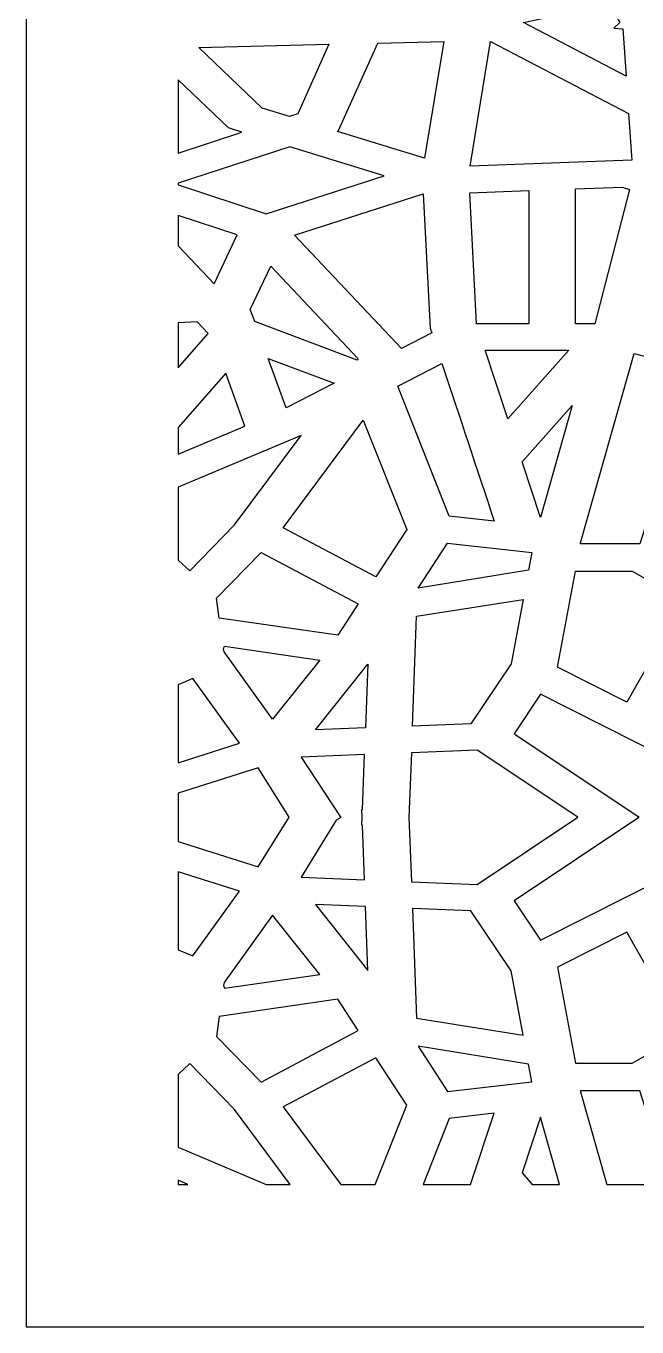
# Model space of a CAD drawing. Header units: millimetres. Extents: x -522 to 478, y -474 to 526.
# Drawn here: x -522.3 to -308, y -474.4 to -18.3 of the extents above; entities that cross this region are included whole.
import ezdxf

# ---------------------------------------------------------------- set-up
doc = ezdxf.new("R2010")
doc.units = ezdxf.units.MM
doc.layers.add('Plan 1', color=7, linetype='Continuous')

msp = doc.modelspace()

# ---------------------------------------------------------------- linework, layer by layer
at = {"layer": 'Plan 1', "color": 17}
for points, knots in [([(-522.27, 525.64), (-522.27, 525.64), (-107.1, 525.64), (-107.1, 525.64), (-107.1, 525.64), (-107.1, 525.64), (-22.27, 525.64), (-22.27, 525.64), (-22.27, 525.64), (-22.27, 525.64), (477.73, 525.64), (477.73, 525.64), (477.73, 525.64), (477.73, 525.64), (477.73, -474.36), (477.73, -474.36), (477.73, -474.36), (477.73, -474.36), (-22.27, -474.36), (-22.27, -474.36), (-22.27, -474.36), (-22.27, -474.36), (-107.1, -474.36), (-107.1, -474.36), (-107.1, -474.36), (-107.1, -474.36), (-522.27, -474.36), (-522.27, -474.36), (-522.27, -474.36), (-522.27, -474.36), (-522.27, 525.64), (-522.27, 525.64)], [0, 0, 0, 0, 0.111111, 0.111111, 0.111111, 0.111111, 0.222222, 0.222222, 0.222222, 0.222222, 0.333333, 0.333333, 0.333333, 0.333333, 0.444444, 0.444444, 0.444444, 0.444444, 0.555556, 0.555556, 0.555556, 0.555556, 0.666667, 0.666667, 0.666667, 0.666667, 0.777778, 0.777778, 0.777778, 0.777778, 1, 1, 1, 1]), ([(-312.98, -19.37), (-312.98, -19.37), (-316.14, -19.15), (-316.14, -19.15), (-316.14, -19.15), (-316.14, -19.15), (-314.09, -17.06), (-314.09, -17.06), (-314.09, -17.06), (-314.09, -17.06), (-317.92, -10.77), (-317.92, -10.77), (-317.92, -10.77), (-317.92, -10.77), (-347.88, -17.08), (-347.88, -17.08), (-347.88, -17.08), (-347.88, -17.08), (-311.85, -35.9), (-311.85, -35.9), (-311.85, -35.9), (-311.85, -35.9), (-312.98, -19.37), (-312.98, -19.37)], [0, 0, 0, 0, 0.142857, 0.142857, 0.142857, 0.142857, 0.285714, 0.285714, 0.285714, 0.285714, 0.428571, 0.428571, 0.428571, 0.428571, 0.571429, 0.571429, 0.571429, 0.571429, 0.714286, 0.714286, 0.714286, 0.714286, 1, 1, 1, 1]), ([(-429.9, -50.09), (-429.9, -50.09), (-426.94, -49.12), (-426.94, -49.12), (-426.94, -49.12), (-426.94, -49.12), (-416.03, -24.73), (-416.03, -24.73), (-416.03, -24.73), (-416.03, -24.73), (-461.67, -25.82), (-461.67, -25.82), (-461.67, -25.82), (-461.67, -25.82), (-439.5, -47.13), (-439.5, -47.13), (-439.5, -47.13), (-439.5, -47.13), (-429.9, -50.09), (-429.9, -50.09)], [0, 0, 0, 0, 0.166667, 0.166667, 0.166667, 0.166667, 0.333333, 0.333333, 0.333333, 0.333333, 0.5, 0.5, 0.5, 0.5, 0.666667, 0.666667, 0.666667, 0.666667, 1, 1, 1, 1]), ([(-398.94, -24.32), (-398.94, -24.32), (-412.76, -55.22), (-412.76, -55.22), (-412.76, -55.22), (-412.76, -55.22), (-412.99, -55.29), (-412.99, -55.29), (-412.99, -55.29), (-412.99, -55.29), (-382.52, -64.67), (-382.52, -64.67), (-382.52, -64.67), (-382.52, -64.67), (-375.8, -23.77), (-375.8, -23.77), (-375.8, -23.77), (-375.8, -23.77), (-398.94, -24.32), (-398.94, -24.32)], [0, 0, 0, 0, 0.166667, 0.166667, 0.166667, 0.166667, 0.333333, 0.333333, 0.333333, 0.333333, 0.5, 0.5, 0.5, 0.5, 0.666667, 0.666667, 0.666667, 0.666667, 1, 1, 1, 1]), ([(-366.53, -67.47), (-366.53, -67.47), (-309.84, -65.35), (-309.84, -65.35), (-309.84, -65.35), (-309.84, -65.35), (-310.95, -49.01), (-310.95, -49.01), (-310.95, -49.01), (-310.95, -49.01), (-359.34, -23.74), (-359.34, -23.74), (-359.34, -23.74), (-359.34, -23.74), (-366.53, -67.47), (-366.53, -67.47)], [0, 0, 0, 0, 0.2, 0.2, 0.2, 0.2, 0.4, 0.4, 0.4, 0.4, 0.6, 0.6, 0.6, 0.6, 1, 1, 1, 1]), ([(-468.89, -62.88), (-468.89, -62.88), (-468.89, -37.17), (-468.89, -37.17), (-468.89, -37.17), (-468.89, -37.17), (-451.29, -54.09), (-451.29, -54.09), (-451.29, -54.09), (-451.29, -54.09), (-446.55, -55.55), (-446.55, -55.55), (-446.55, -55.55), (-446.55, -55.55), (-468.89, -62.88), (-468.89, -62.88)], [0, 0, 0, 0, 0.2, 0.2, 0.2, 0.2, 0.4, 0.4, 0.4, 0.4, 0.6, 0.6, 0.6, 0.6, 1, 1, 1, 1]), ([(-468.89, -73.97), (-468.89, -73.97), (-468.89, -73.47), (-468.89, -73.47), (-468.89, -73.47), (-468.89, -73.47), (-429.71, -60.73), (-429.71, -60.73), (-429.71, -60.73), (-429.71, -60.73), (-396.65, -70.91), (-396.65, -70.91), (-396.65, -70.91), (-396.65, -70.91), (-438.04, -84.13), (-438.04, -84.13), (-438.04, -84.13), (-438.04, -84.13), (-468.89, -73.97), (-468.89, -73.97)], [0, 0, 0, 0, 0.166667, 0.166667, 0.166667, 0.166667, 0.333333, 0.333333, 0.333333, 0.333333, 0.5, 0.5, 0.5, 0.5, 0.666667, 0.666667, 0.666667, 0.666667, 1, 1, 1, 1]), ([(-382.96, -77.21), (-382.96, -77.21), (-428.17, -91.66), (-428.17, -91.66), (-428.17, -91.66), (-428.17, -91.66), (-390.66, -131.4), (-390.66, -131.4), (-390.66, -131.4), (-390.66, -131.4), (-380.01, -125.91), (-380.01, -125.91), (-380.01, -125.91), (-380.01, -125.91), (-380.57, -124.21), (-380.57, -124.21), (-380.57, -124.21), (-380.57, -124.21), (-382.96, -77.21), (-382.96, -77.21)], [0, 0, 0, 0, 0.166667, 0.166667, 0.166667, 0.166667, 0.333333, 0.333333, 0.333333, 0.333333, 0.5, 0.5, 0.5, 0.5, 0.666667, 0.666667, 0.666667, 0.666667, 1, 1, 1, 1]), ([(-345.92, -122.69), (-345.92, -122.69), (-345.92, -76.03), (-345.92, -76.03), (-345.92, -76.03), (-345.92, -76.03), (-366.59, -76.8), (-366.59, -76.8), (-366.59, -76.8), (-366.59, -76.8), (-364.26, -122.69), (-364.26, -122.69), (-364.26, -122.69), (-364.26, -122.69), (-345.92, -122.69), (-345.92, -122.69)], [0, 0, 0, 0, 0.2, 0.2, 0.2, 0.2, 0.4, 0.4, 0.4, 0.4, 0.6, 0.6, 0.6, 0.6, 1, 1, 1, 1]), ([(-310.61, -75.61), (-310.61, -75.61), (-313.19, -74.8), (-313.19, -74.8), (-313.19, -74.8), (-313.19, -74.8), (-329.54, -75.41), (-329.54, -75.41), (-329.54, -75.41), (-329.54, -75.41), (-329.54, -122.69), (-329.54, -122.69), (-329.54, -122.69), (-329.54, -122.69), (-322.77, -122.69), (-322.77, -122.69), (-322.77, -122.69), (-322.77, -122.69), (-310.61, -75.61), (-310.61, -75.61)], [0, 0, 0, 0, 0.166667, 0.166667, 0.166667, 0.166667, 0.333333, 0.333333, 0.333333, 0.333333, 0.5, 0.5, 0.5, 0.5, 0.666667, 0.666667, 0.666667, 0.666667, 1, 1, 1, 1]), ([(-468.89, -95.4), (-468.89, -95.4), (-468.89, -84.73), (-468.89, -84.73), (-468.89, -84.73), (-468.89, -84.73), (-448.22, -91.54), (-448.22, -91.54), (-448.22, -91.54), (-448.22, -91.54), (-456.33, -108.66), (-456.33, -108.66), (-456.33, -108.66), (-456.33, -108.66), (-468.89, -95.4), (-468.89, -95.4)], [0, 0, 0, 0, 0.2, 0.2, 0.2, 0.2, 0.4, 0.4, 0.4, 0.4, 0.6, 0.6, 0.6, 0.6, 1, 1, 1, 1]), ([(-443.63, -117.66), (-443.63, -117.66), (-442.07, -121.95), (-442.07, -121.95), (-442.07, -121.95), (-442.07, -121.95), (-406.11, -135.45), (-406.11, -135.45), (-406.11, -135.45), (-406.11, -135.45), (-405.76, -134.98), (-405.76, -134.98), (-405.76, -134.98), (-405.76, -134.98), (-436.46, -102.53), (-436.46, -102.53), (-436.46, -102.53), (-436.46, -102.53), (-443.63, -117.66), (-443.63, -117.66)], [0, 0, 0, 0, 0.166667, 0.166667, 0.166667, 0.166667, 0.333333, 0.333333, 0.333333, 0.333333, 0.5, 0.5, 0.5, 0.5, 0.666667, 0.666667, 0.666667, 0.666667, 1, 1, 1, 1]), ([(-468.89, -138.1), (-468.89, -138.1), (-468.89, -122.37), (-468.89, -122.37), (-468.89, -122.37), (-468.89, -122.37), (-462.21, -122.08), (-462.21, -122.08), (-462.21, -122.08), (-462.21, -122.08), (-458.43, -126.07), (-458.43, -126.07), (-458.43, -126.07), (-458.43, -126.07), (-468.89, -138.1), (-468.89, -138.1)], [0, 0, 0, 0, 0.2, 0.2, 0.2, 0.2, 0.4, 0.4, 0.4, 0.4, 0.6, 0.6, 0.6, 0.6, 1, 1, 1, 1]), ([(-353.32, -156.04), (-353.32, -156.04), (-331.9, -131.99), (-331.9, -131.99), (-331.9, -131.99), (-331.9, -131.99), (-361.31, -131.99), (-361.31, -131.99), (-361.31, -131.99), (-361.31, -131.99), (-353.32, -156.04), (-353.32, -156.04)], [0, 0, 0, 0, 0.25, 0.25, 0.25, 0.25, 0.5, 0.5, 0.5, 0.5, 1, 1, 1, 1]), ([(-437.38, -134.87), (-437.38, -134.87), (-431.08, -152.21), (-431.08, -152.21), (-431.08, -152.21), (-431.08, -152.21), (-414.25, -143.55), (-414.25, -143.55), (-414.25, -143.55), (-414.25, -143.55), (-437.38, -134.87), (-437.38, -134.87)], [0, 0, 0, 0, 0.25, 0.25, 0.25, 0.25, 0.5, 0.5, 0.5, 0.5, 1, 1, 1, 1]), ([(-391.91, -144.6), (-391.91, -144.6), (-373.83, -190.14), (-373.83, -190.14), (-373.83, -190.14), (-373.83, -190.14), (-358.07, -191.93), (-358.07, -191.93), (-358.07, -191.93), (-364.26, -173.3), (-370.17, -155.52), (-376.44, -136.64), (-376.44, -136.64), (-376.44, -136.64), (-391.91, -144.6), (-391.91, -144.6)], [0, 0, 0, 0, 0.2, 0.2, 0.2, 0.2, 0.4, 0.4, 0.4, 0.4, 0.6, 0.6, 0.6, 0.6, 1, 1, 1, 1]), ([(-327.84, -199.81), (-327.84, -199.81), (-307.02, -199.81), (-307.02, -199.81), (-307.02, -199.81), (-307.02, -199.81), (-287.46, -138.89), (-287.46, -138.89), (-287.46, -138.89), (-287.46, -138.89), (-309.01, -133.08), (-309.01, -133.08), (-309.01, -133.08), (-309.01, -133.08), (-327.78, -199.5), (-327.78, -199.5), (-327.78, -199.5), (-327.78, -199.5), (-327.84, -199.81), (-327.84, -199.81)], [0, 0, 0, 0, 0.166667, 0.166667, 0.166667, 0.166667, 0.333333, 0.333333, 0.333333, 0.333333, 0.5, 0.5, 0.5, 0.5, 0.666667, 0.666667, 0.666667, 0.666667, 1, 1, 1, 1]), ([(-468.89, -168.44), (-468.89, -168.44), (-468.89, -159.12), (-468.89, -159.12), (-468.89, -159.12), (-468.89, -159.12), (-452.25, -139.98), (-452.25, -139.98), (-452.25, -139.98), (-452.25, -139.98), (-445.5, -158.58), (-445.5, -158.58), (-445.5, -158.58), (-445.5, -158.58), (-468.89, -168.44), (-468.89, -168.44)], [0, 0, 0, 0, 0.2, 0.2, 0.2, 0.2, 0.4, 0.4, 0.4, 0.4, 0.6, 0.6, 0.6, 0.6, 1, 1, 1, 1]), ([(-330.76, -151.33), (-330.76, -151.33), (-348.34, -171.05), (-348.34, -171.05), (-348.34, -171.05), (-348.34, -171.05), (-341.85, -190.57), (-341.85, -190.57), (-341.85, -190.57), (-341.85, -190.57), (-330.76, -151.33), (-330.76, -151.33)], [0, 0, 0, 0, 0.25, 0.25, 0.25, 0.25, 0.5, 0.5, 0.5, 0.5, 1, 1, 1, 1]), ([(-432.08, -194.22), (-432.08, -194.22), (-399.6, -211.42), (-399.6, -211.42), (-399.6, -211.42), (-399.6, -211.42), (-388.79, -194.77), (-388.79, -194.77), (-388.79, -194.77), (-388.79, -194.77), (-403.99, -156.48), (-403.99, -156.48), (-403.99, -156.48), (-403.99, -156.48), (-432.08, -194.22), (-432.08, -194.22)], [0, 0, 0, 0, 0.2, 0.2, 0.2, 0.2, 0.4, 0.4, 0.4, 0.4, 0.6, 0.6, 0.6, 0.6, 1, 1, 1, 1]), ([(-468.89, -205.53), (-468.89, -205.53), (-468.89, -180.03), (-468.89, -180.03), (-468.89, -180.03), (-468.89, -180.03), (-425.77, -161.86), (-425.77, -161.86), (-425.77, -161.86), (-425.77, -161.86), (-449.12, -193.21), (-449.12, -193.21), (-449.12, -193.21), (-449.12, -193.21), (-464.86, -209.31), (-464.86, -209.31), (-464.86, -209.31), (-464.86, -209.31), (-468.89, -205.53), (-468.89, -205.53)], [0, 0, 0, 0, 0.166667, 0.166667, 0.166667, 0.166667, 0.333333, 0.333333, 0.333333, 0.333333, 0.5, 0.5, 0.5, 0.5, 0.666667, 0.666667, 0.666667, 0.666667, 1, 1, 1, 1]), ([(-384.75, -215.44), (-384.75, -215.44), (-346.04, -209.1), (-346.04, -209.1), (-346.04, -209.1), (-346.04, -209.1), (-344.89, -202.92), (-344.89, -202.92), (-344.89, -202.92), (-344.89, -202.92), (-374.44, -199.56), (-374.44, -199.56), (-374.44, -199.56), (-374.44, -199.56), (-384.75, -215.44), (-384.75, -215.44)], [0, 0, 0, 0, 0.2, 0.2, 0.2, 0.2, 0.4, 0.4, 0.4, 0.4, 0.6, 0.6, 0.6, 0.6, 1, 1, 1, 1]), ([(-455.46, -218.86), (-455.46, -218.86), (-454.49, -225.85), (-454.49, -225.85), (-454.49, -225.85), (-454.49, -225.85), (-412.9, -231.89), (-412.9, -231.89), (-412.9, -231.89), (-412.9, -231.89), (-405.76, -220.89), (-405.76, -220.89), (-405.76, -220.89), (-405.76, -220.89), (-439.81, -202.86), (-439.81, -202.86), (-439.81, -202.86), (-439.81, -202.86), (-455.46, -218.86), (-455.46, -218.86)], [0, 0, 0, 0, 0.166667, 0.166667, 0.166667, 0.166667, 0.333333, 0.333333, 0.333333, 0.333333, 0.5, 0.5, 0.5, 0.5, 0.666667, 0.666667, 0.666667, 0.666667, 1, 1, 1, 1]), ([(-309.7, -209.47), (-309.7, -209.47), (-329.64, -209.47), (-329.64, -209.47), (-329.64, -209.47), (-329.64, -209.47), (-335.91, -243.13), (-335.91, -243.13), (-335.91, -243.13), (-335.91, -243.13), (-311.58, -255.4), (-311.58, -255.4), (-311.58, -255.4), (-311.58, -255.4), (-291.4, -219.86), (-291.4, -219.86), (-291.4, -219.86), (-291.4, -219.86), (-309.7, -209.47), (-309.7, -209.47)], [0, 0, 0, 0, 0.166667, 0.166667, 0.166667, 0.166667, 0.333333, 0.333333, 0.333333, 0.333333, 0.5, 0.5, 0.5, 0.5, 0.666667, 0.666667, 0.666667, 0.666667, 1, 1, 1, 1]), ([(-347.95, -219.31), (-347.95, -219.31), (-385.33, -225.22), (-385.33, -225.22), (-385.33, -225.22), (-385.33, -225.22), (-386.79, -263.72), (-386.79, -263.72), (-386.79, -263.72), (-386.79, -263.72), (-366.32, -262.89), (-366.32, -262.89), (-366.32, -262.89), (-366.32, -262.89), (-352.15, -241.86), (-352.15, -241.86), (-352.15, -241.86), (-352.15, -241.86), (-347.95, -219.31), (-347.95, -219.31)], [0, 0, 0, 0, 0.166667, 0.166667, 0.166667, 0.166667, 0.333333, 0.333333, 0.333333, 0.333333, 0.5, 0.5, 0.5, 0.5, 0.666667, 0.666667, 0.666667, 0.666667, 1, 1, 1, 1]), ([(-452.99, -236.67), (-452.99, -236.67), (-452.84, -237.71), (-452.84, -237.71), (-452.84, -237.71), (-452.84, -237.71), (-435.79, -261.35), (-435.79, -261.35), (-435.79, -261.35), (-435.79, -261.35), (-419.22, -240.58), (-419.22, -240.58), (-419.22, -240.58), (-419.22, -240.58), (-452.67, -235.72), (-452.67, -235.72), (-452.67, -235.72), (-452.67, -235.72), (-452.99, -236.67), (-452.99, -236.67)], [0, 0, 0, 0, 0.166667, 0.166667, 0.166667, 0.166667, 0.333333, 0.333333, 0.333333, 0.333333, 0.5, 0.5, 0.5, 0.5, 0.666667, 0.666667, 0.666667, 0.666667, 1, 1, 1, 1]), ([(-403.2, -264.38), (-403.2, -264.38), (-402.35, -241.98), (-402.35, -241.98), (-402.35, -241.98), (-402.35, -241.98), (-420.79, -265.1), (-420.79, -265.1), (-420.79, -265.1), (-420.79, -265.1), (-403.2, -264.38), (-403.2, -264.38)], [0, 0, 0, 0, 0.25, 0.25, 0.25, 0.25, 0.5, 0.5, 0.5, 0.5, 1, 1, 1, 1]), ([(-468.89, -276.56), (-468.89, -276.56), (-468.89, -249.26), (-468.89, -249.26), (-468.89, -249.26), (-468.89, -249.26), (-463.77, -247.11), (-463.77, -247.11), (-463.77, -247.11), (-463.77, -247.11), (-447.44, -269.75), (-447.44, -269.75), (-447.44, -269.75), (-447.44, -269.75), (-468.89, -276.56), (-468.89, -276.56)], [0, 0, 0, 0, 0.2, 0.2, 0.2, 0.2, 0.4, 0.4, 0.4, 0.4, 0.6, 0.6, 0.6, 0.6, 1, 1, 1, 1]), ([(-263.1, -295.69), (-263.1, -295.69), (-263.21, -299.13), (-263.21, -299.13), (-263.21, -299.13), (-263.21, -299.13), (-341.84, -338.78), (-341.84, -338.78), (-341.84, -338.78), (-341.84, -338.78), (-351.15, -324.97), (-351.15, -324.97), (-351.15, -324.97), (-351.15, -324.97), (-307.43, -295.81), (-307.43, -295.81), (-307.43, -295.81), (-307.43, -295.81), (-307.64, -295.69), (-307.64, -295.69), (-307.64, -295.69), (-307.64, -295.69), (-307.43, -295.57), (-307.43, -295.57), (-307.43, -295.57), (-307.43, -295.57), (-351.15, -266.4), (-351.15, -266.4), (-351.15, -266.4), (-351.15, -266.4), (-341.84, -252.59), (-341.84, -252.59), (-341.84, -252.59), (-341.84, -252.59), (-263.21, -292.25), (-263.21, -292.25), (-263.21, -292.25), (-263.21, -292.25), (-263.1, -295.69), (-263.1, -295.69)], [0, 0, 0, 0, 0.090909, 0.090909, 0.090909, 0.090909, 0.181818, 0.181818, 0.181818, 0.181818, 0.272727, 0.272727, 0.272727, 0.272727, 0.363636, 0.363636, 0.363636, 0.363636, 0.454545, 0.454545, 0.454545, 0.454545, 0.545455, 0.545455, 0.545455, 0.545455, 0.636364, 0.636364, 0.636364, 0.636364, 0.727273, 0.727273, 0.727273, 0.727273, 0.818182, 0.818182, 0.818182, 0.818182, 1, 1, 1, 1]), ([(-328.77, -295.69), (-328.77, -295.69), (-364.09, -319.25), (-364.09, -319.25), (-364.09, -319.25), (-364.09, -319.25), (-387.14, -318.31), (-387.14, -318.31), (-387.14, -318.31), (-387.14, -318.31), (-388, -295.69), (-388, -295.69), (-388, -295.69), (-388, -295.69), (-387.14, -273.06), (-387.14, -273.06), (-387.14, -273.06), (-387.14, -273.06), (-364.09, -272.13), (-364.09, -272.13), (-364.09, -272.13), (-364.09, -272.13), (-328.77, -295.69), (-328.77, -295.69)], [0, 0, 0, 0, 0.142857, 0.142857, 0.142857, 0.142857, 0.285714, 0.285714, 0.285714, 0.285714, 0.428571, 0.428571, 0.428571, 0.428571, 0.571429, 0.571429, 0.571429, 0.571429, 0.714286, 0.714286, 0.714286, 0.714286, 1, 1, 1, 1]), ([(-404.29, -292.96), (-404.29, -292.96), (-404.5, -292.96), (-404.5, -292.96), (-404.5, -292.96), (-404.5, -292.96), (-404.39, -295.69), (-404.39, -295.69), (-404.39, -295.69), (-404.39, -295.69), (-404.5, -298.41), (-404.5, -298.41), (-404.5, -298.41), (-404.5, -298.41), (-404.29, -298.41), (-404.29, -298.41), (-404.29, -298.41), (-404.29, -298.41), (-403.56, -317.64), (-403.56, -317.64), (-403.56, -317.64), (-403.56, -317.64), (-425.83, -316.74), (-425.83, -316.74), (-425.83, -316.74), (-425.83, -316.74), (-413.52, -296.73), (-413.52, -296.73), (-413.52, -296.73), (-413.52, -296.73), (-411.88, -295.77), (-411.88, -295.77), (-411.88, -295.77), (-411.88, -295.77), (-425.83, -274.63), (-425.83, -274.63), (-425.83, -274.63), (-425.83, -274.63), (-403.56, -273.73), (-403.56, -273.73), (-403.56, -273.73), (-403.56, -273.73), (-404.29, -292.96), (-404.29, -292.96)], [0, 0, 0, 0, 0.083333, 0.083333, 0.083333, 0.083333, 0.166667, 0.166667, 0.166667, 0.166667, 0.25, 0.25, 0.25, 0.25, 0.333333, 0.333333, 0.333333, 0.333333, 0.416667, 0.416667, 0.416667, 0.416667, 0.5, 0.5, 0.5, 0.5, 0.583333, 0.583333, 0.583333, 0.583333, 0.666667, 0.666667, 0.666667, 0.666667, 0.75, 0.75, 0.75, 0.75, 0.833333, 0.833333, 0.833333, 0.833333, 1, 1, 1, 1]), ([(-468.89, -304.15), (-468.89, -304.15), (-468.89, -287.23), (-468.89, -287.23), (-468.89, -287.23), (-468.89, -287.23), (-440.9, -278.33), (-440.9, -278.33), (-440.9, -278.33), (-440.9, -278.33), (-429.95, -295.69), (-429.95, -295.69), (-429.95, -295.69), (-429.95, -295.69), (-440.9, -313.04), (-440.9, -313.04), (-440.9, -313.04), (-440.9, -313.04), (-468.89, -304.15), (-468.89, -304.15)], [0, 0, 0, 0, 0.166667, 0.166667, 0.166667, 0.166667, 0.333333, 0.333333, 0.333333, 0.333333, 0.5, 0.5, 0.5, 0.5, 0.666667, 0.666667, 0.666667, 0.666667, 1, 1, 1, 1]), ([(-468.89, -342.11), (-468.89, -342.11), (-468.89, -314.81), (-468.89, -314.81), (-468.89, -314.81), (-468.89, -314.81), (-447.44, -321.63), (-447.44, -321.63), (-447.44, -321.63), (-447.44, -321.63), (-463.77, -344.26), (-463.77, -344.26), (-463.77, -344.26), (-463.77, -344.26), (-468.89, -342.11), (-468.89, -342.11)], [0, 0, 0, 0, 0.2, 0.2, 0.2, 0.2, 0.4, 0.4, 0.4, 0.4, 0.6, 0.6, 0.6, 0.6, 1, 1, 1, 1]), ([(-403.2, -326.99), (-403.2, -326.99), (-402.35, -349.4), (-402.35, -349.4), (-402.35, -349.4), (-402.35, -349.4), (-420.79, -326.28), (-420.79, -326.28), (-420.79, -326.28), (-420.79, -326.28), (-403.2, -326.99), (-403.2, -326.99)], [0, 0, 0, 0, 0.25, 0.25, 0.25, 0.25, 0.5, 0.5, 0.5, 0.5, 1, 1, 1, 1]), ([(-347.95, -372.06), (-347.95, -372.06), (-385.33, -366.15), (-385.33, -366.15), (-385.33, -366.15), (-385.33, -366.15), (-386.79, -327.66), (-386.79, -327.66), (-386.79, -327.66), (-386.79, -327.66), (-366.32, -328.49), (-366.32, -328.49), (-366.32, -328.49), (-366.32, -328.49), (-352.15, -349.52), (-352.15, -349.52), (-352.15, -349.52), (-352.15, -349.52), (-347.95, -372.06), (-347.95, -372.06)], [0, 0, 0, 0, 0.166667, 0.166667, 0.166667, 0.166667, 0.333333, 0.333333, 0.333333, 0.333333, 0.5, 0.5, 0.5, 0.5, 0.666667, 0.666667, 0.666667, 0.666667, 1, 1, 1, 1]), ([(-452.99, -354.7), (-452.99, -354.7), (-452.84, -353.66), (-452.84, -353.66), (-452.84, -353.66), (-452.84, -353.66), (-435.79, -330.02), (-435.79, -330.02), (-435.79, -330.02), (-435.79, -330.02), (-419.22, -350.8), (-419.22, -350.8), (-419.22, -350.8), (-419.22, -350.8), (-452.67, -355.65), (-452.67, -355.65), (-452.67, -355.65), (-452.67, -355.65), (-452.99, -354.7), (-452.99, -354.7)], [0, 0, 0, 0, 0.166667, 0.166667, 0.166667, 0.166667, 0.333333, 0.333333, 0.333333, 0.333333, 0.5, 0.5, 0.5, 0.5, 0.666667, 0.666667, 0.666667, 0.666667, 1, 1, 1, 1]), ([(-309.7, -381.9), (-309.7, -381.9), (-329.64, -381.9), (-329.64, -381.9), (-329.64, -381.9), (-329.64, -381.9), (-335.91, -348.24), (-335.91, -348.24), (-335.91, -348.24), (-335.91, -348.24), (-311.58, -335.97), (-311.58, -335.97), (-311.58, -335.97), (-311.58, -335.97), (-291.4, -371.51), (-291.4, -371.51), (-291.4, -371.51), (-291.4, -371.51), (-309.7, -381.9), (-309.7, -381.9)], [0, 0, 0, 0, 0.166667, 0.166667, 0.166667, 0.166667, 0.333333, 0.333333, 0.333333, 0.333333, 0.5, 0.5, 0.5, 0.5, 0.666667, 0.666667, 0.666667, 0.666667, 1, 1, 1, 1]), ([(-455.46, -372.51), (-455.46, -372.51), (-454.49, -365.52), (-454.49, -365.52), (-454.49, -365.52), (-454.49, -365.52), (-412.9, -359.49), (-412.9, -359.49), (-412.9, -359.49), (-412.9, -359.49), (-405.76, -370.49), (-405.76, -370.49), (-405.76, -370.49), (-405.76, -370.49), (-439.81, -388.52), (-439.81, -388.52), (-439.81, -388.52), (-439.81, -388.52), (-455.46, -372.51), (-455.46, -372.51)], [0, 0, 0, 0, 0.166667, 0.166667, 0.166667, 0.166667, 0.333333, 0.333333, 0.333333, 0.333333, 0.5, 0.5, 0.5, 0.5, 0.666667, 0.666667, 0.666667, 0.666667, 1, 1, 1, 1]), ([(-384.75, -375.94), (-384.75, -375.94), (-346.04, -382.27), (-346.04, -382.27), (-346.04, -382.27), (-346.04, -382.27), (-344.89, -388.45), (-344.89, -388.45), (-344.89, -388.45), (-344.89, -388.45), (-374.44, -391.81), (-374.44, -391.81), (-374.44, -391.81), (-374.44, -391.81), (-384.75, -375.94), (-384.75, -375.94)], [0, 0, 0, 0, 0.2, 0.2, 0.2, 0.2, 0.4, 0.4, 0.4, 0.4, 0.6, 0.6, 0.6, 0.6, 1, 1, 1, 1]), ([(-468.89, -411.34), (-468.89, -411.34), (-468.89, -385.84), (-468.89, -385.84), (-468.89, -385.84), (-468.89, -385.84), (-464.86, -382.06), (-464.86, -382.06), (-464.86, -382.06), (-464.86, -382.06), (-449.12, -398.16), (-449.12, -398.16), (-449.12, -398.16), (-449.12, -398.16), (-429.61, -424.36), (-429.61, -424.36), (-429.61, -424.36), (-429.61, -424.36), (-438.01, -424.36), (-438.01, -424.36), (-438.01, -424.36), (-438.01, -424.36), (-468.89, -411.34), (-468.89, -411.34)], [0, 0, 0, 0, 0.142857, 0.142857, 0.142857, 0.142857, 0.285714, 0.285714, 0.285714, 0.285714, 0.428571, 0.428571, 0.428571, 0.428571, 0.571429, 0.571429, 0.571429, 0.571429, 0.714286, 0.714286, 0.714286, 0.714286, 1, 1, 1, 1]), ([(-432.08, -397.15), (-432.08, -397.15), (-399.6, -379.96), (-399.6, -379.96), (-399.6, -379.96), (-399.6, -379.96), (-388.79, -396.6), (-388.79, -396.6), (-388.79, -396.6), (-388.79, -396.6), (-399.81, -424.36), (-399.81, -424.36), (-399.81, -424.36), (-399.81, -424.36), (-411.83, -424.36), (-411.83, -424.36), (-411.83, -424.36), (-411.83, -424.36), (-432.08, -397.15), (-432.08, -397.15)], [0, 0, 0, 0, 0.166667, 0.166667, 0.166667, 0.166667, 0.333333, 0.333333, 0.333333, 0.333333, 0.5, 0.5, 0.5, 0.5, 0.666667, 0.666667, 0.666667, 0.666667, 1, 1, 1, 1]), ([(-318.6, -424.36), (-318.6, -424.36), (-327.78, -391.88), (-327.78, -391.88), (-327.78, -391.88), (-327.78, -391.88), (-327.84, -391.57), (-327.84, -391.57), (-327.84, -391.57), (-327.84, -391.57), (-307.02, -391.57), (-307.02, -391.57), (-307.02, -391.57), (-307.02, -391.57), (-296.49, -424.36), (-296.49, -424.36), (-296.49, -424.36), (-296.49, -424.36), (-318.6, -424.36), (-318.6, -424.36)], [0, 0, 0, 0, 0.166667, 0.166667, 0.166667, 0.166667, 0.333333, 0.333333, 0.333333, 0.333333, 0.5, 0.5, 0.5, 0.5, 0.666667, 0.666667, 0.666667, 0.666667, 1, 1, 1, 1]), ([(-383.01, -424.36), (-383.01, -424.36), (-373.83, -401.23), (-373.83, -401.23), (-373.83, -401.23), (-373.83, -401.23), (-358.07, -399.44), (-358.07, -399.44), (-358.07, -399.44), (-358.07, -399.44), (-366.35, -424.36), (-366.35, -424.36), (-366.35, -424.36), (-366.35, -424.36), (-383.01, -424.36), (-383.01, -424.36)], [0, 0, 0, 0, 0.2, 0.2, 0.2, 0.2, 0.4, 0.4, 0.4, 0.4, 0.6, 0.6, 0.6, 0.6, 1, 1, 1, 1]), ([(-344.74, -424.36), (-344.74, -424.36), (-348.34, -420.32), (-348.34, -420.32), (-348.34, -420.32), (-348.34, -420.32), (-341.85, -400.81), (-341.85, -400.81), (-341.85, -400.81), (-341.85, -400.81), (-335.19, -424.36), (-335.19, -424.36), (-335.19, -424.36), (-335.19, -424.36), (-344.74, -424.36), (-344.74, -424.36)], [0, 0, 0, 0, 0.2, 0.2, 0.2, 0.2, 0.4, 0.4, 0.4, 0.4, 0.6, 0.6, 0.6, 0.6, 1, 1, 1, 1]), ([(-468.89, -424.36), (-468.89, -424.36), (-468.89, -422.93), (-468.89, -422.93), (-468.89, -422.93), (-468.89, -422.93), (-465.51, -424.36), (-465.51, -424.36), (-465.51, -424.36), (-465.51, -424.36), (-468.89, -424.36), (-468.89, -424.36)], [0, 0, 0, 0, 0.25, 0.25, 0.25, 0.25, 0.5, 0.5, 0.5, 0.5, 1, 1, 1, 1])]:
    msp.add_open_spline(points, degree=3, knots=knots, dxfattribs=at)

doc.saveas('drawing.dxf')
